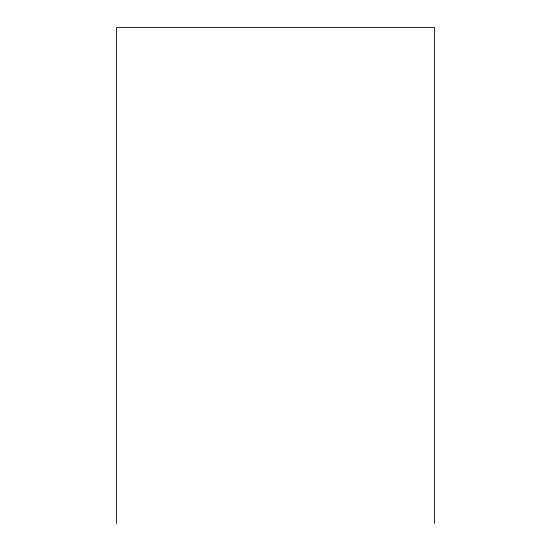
<?xml version="1.0" encoding="UTF-8"?>
<svg xmlns="http://www.w3.org/2000/svg" width="551" height="551" viewBox="0 0 551 551"><rect width="100%" height="100%" fill="white"/><g stroke="black" fill="none" stroke-linecap="round" stroke-linejoin="round"><path stroke-width="0.83" d="M434.553 523.45L434.553 27.55L116.447 27.55L116.447 523.45"/></g></svg>
